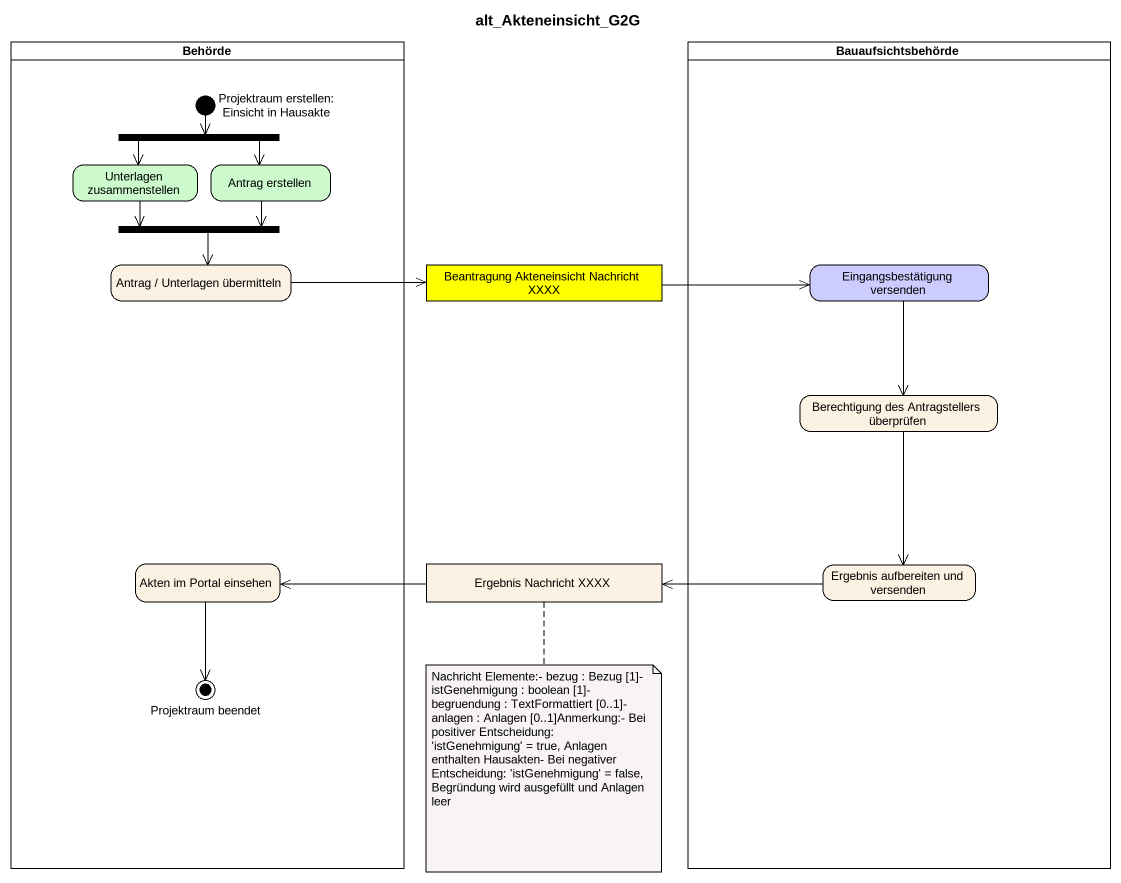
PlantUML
@startuml
title alt_Akteneinsicht_G2G
hide empty description
state Behörde <<partition>> {
  state fork1 <<fork>>
  state "Projektraum erstellen: Einsicht in Hausakte" as Projektraum_erstellen <<start>>
  state "Unterlagen zusammenstellen" as Unterlagen_zusammenstellen #CCFACC
  state "Antrag erstellen" as Antrag_erstellen #CCFACC
  state fork2 <<join>>
  state "Antrag / Unterlagen übermitteln" as Antrag_Unterlagen
  state "Akten im Portal einsehen" as Akten_im_Portal_einsehen
  state "Projektraum beendet" as Projektraum_beendet <<end>>
}
state Bauaufsichtsbehörde <<partition>> {
  state "Eingangsbestätigung versenden" as Eingangsbestätigung #CCCCFF
  state "Berechtigung des Antragstellers überprüfen" as Berechtigung_des
  state "Ergebnis aufbereiten und versenden" as Ergebnis_aufbereiten_und
}
state "Beantragung Akteneinsicht Nachricht XXXX" as Beantragung_Akteneinsicht <<object>> #FFFF00
state "Ergebnis Nachricht XXXX" as Ergebnis_Nachricht_XXXX <<object>>
fork1 --> Unterlagen_zusammenstellen
fork1 --> Antrag_erstellen
Projektraum_erstellen --> fork1
Unterlagen_zusammenstellen --> fork2
Antrag_erstellen --> fork2
fork2 --> Antrag_Unterlagen
Antrag_Unterlagen -right-> Beantragung_Akteneinsicht
Beantragung_Akteneinsicht -right-> Eingangsbestätigung
Eingangsbestätigung --> Berechtigung_des
Berechtigung_des --> Ergebnis_aufbereiten_und
Akten_im_Portal_einsehen --> Projektraum_beendet
Ergebnis_Nachricht_XXXX -left-> Akten_im_Portal_einsehen
Ergebnis_aufbereiten_und -left-> Ergebnis_Nachricht_XXXX
note bottom of Ergebnis_Nachricht_XXXX : Nachricht Elemente:- bezug : Bezug [1]- istGenehmigung : boolean [1]- begruendung : TextFormattiert [0..1]- anlagen : Anlagen [0..1]Anmerkung:- Bei positiver Entscheidung: 'istGenehmigung' = true, Anlagen enthalten Hausakten- Bei negativer Entscheidung: 'istGenehmigung' = false, Begründung wird ausgefüllt und Anlagen leer
@enduml
